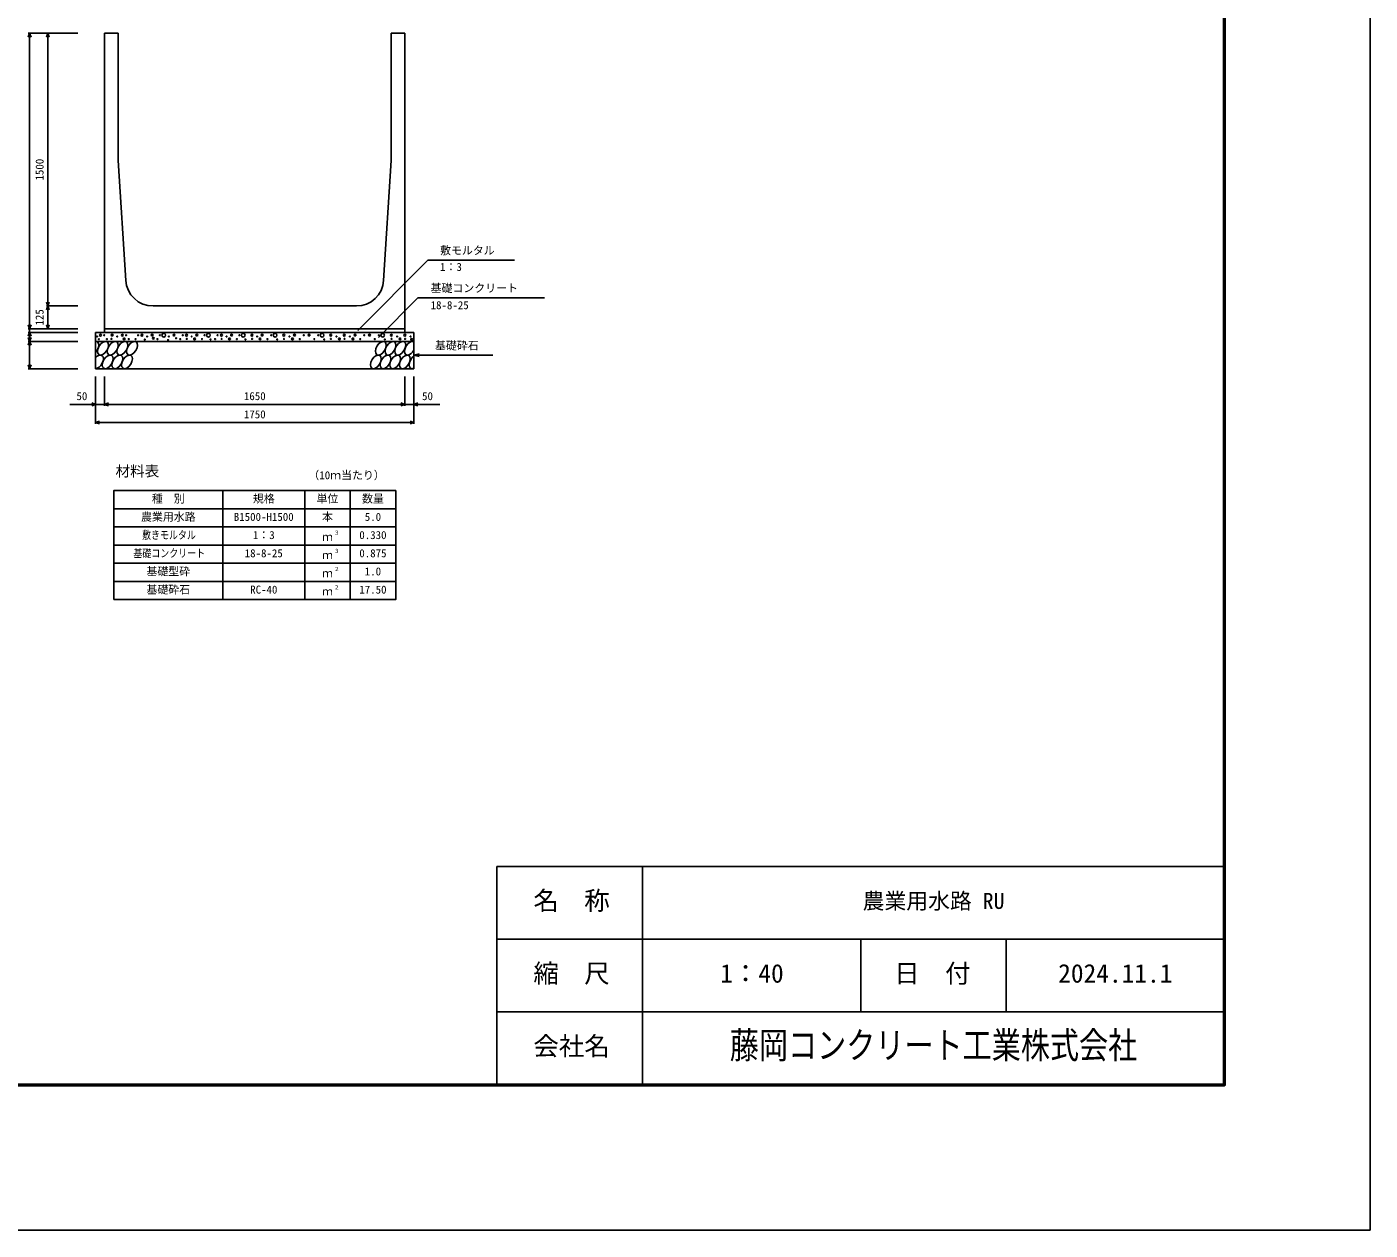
# Model space of a CAD drawing. Units: millimetres, scale not verified. Extents: x -33600 to 33600, y -11880 to 11880.
# Drawn here: x 26216 to 33600, y -11880 to -5263 of the extents above; entities that cross this region are included whole.
import ezdxf
from ezdxf.enums import TextEntityAlignment as Align

# ---------------------------------------------------------------- set-up
doc = ezdxf.new("R2010")
doc.units = ezdxf.units.MM
doc.header["$LTSCALE"] = 40
for name, color, linetype, lineweight in [('0-0_DIM', 7, 'Continuous', 25), ('0-1_Defpoints', 5, 'Continuous', 25), ('0-2_HATCH', 6, 'Continuous', 25), ('0-3_HYO', 3, 'Continuous', 25), ('0-4_HYO2', 4, 'Continuous', 25), ('0-5_OUTLINE', 3, 'Continuous', 25), ('0-6_TXT', 7, 'Continuous', 25), ('0-7_WAKU', 3, 'Continuous', 25), ('0-8_WAKU-LINE', 7, 'Continuous', 25)]:
    doc.layers.add(name, color=color, linetype=linetype, lineweight=lineweight)
doc.layers.add('0-9_WAKU-TXT', color=7, linetype='Continuous')
doc.styles.add('ＭＳ ゴシック', font='')
doc.styles.get('ＭＳ ゴシック').set_extended_font_data('MS Gothic')

msp = doc.modelspace()

# ---------------------------------------------------------------- linework, layer by layer
at = {"layer": '0-0_DIM'}
for p, q in [((26223.16, -5297.9), (26495.66, -5297.9)), ((26230.66, -5297.9), (26230.66, -6922.9)), ((26330.66, -5297.9), (26330.66, -6797.9)), ((28420.4, -6546.35), (28034.42, -6932.34)), ((28420.4, -6546.35), (28895.71, -6546.35)), ((28365.14, -6753.61), (28148.33, -6970.42)), ((28365.14, -6753.61), (29062.01, -6753.61)), ((26323.16, -6797.9), (26495.66, -6797.9)), ((26330.66, -6797.9), (26330.66, -6922.9)), ((26223.16, -6922.9), (26495.66, -6922.9)), ((26223.16, -6942.9), (26495.66, -6942.9)), ((26223.16, -6992.9), (26495.66, -6992.9)), ((26230.66, -6992.9), (26230.66, -7142.9)), ((28343.16, -7067.9), (28372.13, -7060.14)), ((28343.16, -7067.9), (28776.47, -7067.9)), ((28343.16, -7067.9), (28372.13, -7075.67)), ((26223.16, -7142.9), (26495.66, -7142.9)), ((26593.16, -7446.33), (26593.16, -7184.96)), ((26643.16, -7346.33), (26643.16, -7184.96)), ((28293.16, -7346.33), (28293.16, -7184.96)), ((28343.16, -7446.33), (28343.16, -7184.96)), ((26593.16, -7338.83), (26451.36, -7338.83)), ((26593.16, -7338.83), (26643.16, -7338.83)), ((26643.16, -7338.83), (28293.16, -7338.83)), ((28343.16, -7338.83), (28293.16, -7338.83)), ((28343.16, -7338.83), (28484.95, -7338.83)), ((26593.16, -7438.83), (28343.16, -7438.83))]:
    msp.add_line(p, q, dxfattribs=at)
for points in [[(26238.35, -5319.05), (26230.66, -5297.9), (26222.96, -5319.05)], [(26322.96, -5319.05), (26330.66, -5297.9), (26338.35, -5319.05)], [(26338.35, -6776.76), (26330.66, -6797.9), (26322.96, -6776.76)], [(26322.96, -6819.05), (26330.66, -6797.9), (26338.35, -6819.05)], [(26238.35, -6901.76), (26230.66, -6922.9), (26222.96, -6901.76)], [(26230.66, -6922.9), (26230.66, -6942.9), (26230.66, -6992.9)], [(26338.35, -6901.76), (26330.66, -6922.9), (26322.96, -6901.76)], [(26238.35, -6964.05), (26230.66, -6942.9), (26222.96, -6964.05)], [(26238.35, -6971.76), (26230.66, -6992.9), (26222.96, -6971.76)], [(26238.35, -7014.05), (26230.66, -6992.9), (26222.96, -7014.05)], [(26238.35, -7121.76), (26230.66, -7142.9), (26222.96, -7121.76)], [(26572.01, -7331.14), (26593.16, -7338.83), (26572.01, -7346.53)], [(26664.3, -7346.53), (26643.16, -7338.83), (26664.3, -7331.14)], [(28272.01, -7331.14), (28293.16, -7338.83), (28272.01, -7346.53)], [(28364.3, -7331.14), (28343.16, -7338.83), (28364.3, -7346.53)], [(26614.3, -7446.53), (26593.16, -7438.83), (26614.3, -7431.14)], [(28322.01, -7431.14), (28343.16, -7438.83), (28322.01, -7446.53)]]:
    msp.add_lwpolyline(points, dxfattribs=at)
at = {"layer": '0-1_Defpoints'}
msp.add_lwpolyline([(0, -11880), (33600, -11880), (33600, 11880), (0, 11880)], close=True, dxfattribs=at)
at = {"layer": '0-2_HATCH'}
for centre, radius in [((26601.82, -6965.68), 2.5), ((26611.8, -6980.95), 2.5), ((26620.32, -6958.67), 5), ((26641.35, -6958.67), 2.5), ((26655.37, -6979.69), 2.5), ((26680.31, -6979.01), 2.5), ((26684.24, -6957.8), 5), ((26712.28, -6965.68), 2.5), ((26740.32, -6958.67), 5), ((26750.4, -6979.01), 5), ((26761.35, -6958.67), 2.5), ((26775.37, -6979.69), 2.5), ((26813.18, -6979.69), 2.5), ((26827.2, -6958.67), 2.5), ((26848.23, -6958.67), 5), ((26863.35, -6982.72), 2.5), ((26876.27, -6965.68), 2.5), ((26904.31, -6957.8), 5), ((26910.73, -6975.52), 5), ((26933.18, -6979.69), 2.5), ((26947.2, -6958.67), 2.5), ((26968.23, -6958.67), 10), ((26991.71, -6984.96), 2.5), ((26996.27, -6965.68), 2.5), ((27024.31, -6957.8), 5), ((27035.65, -6975.37), 2.5), ((27058.41, -6979.69), 2.5), ((27072.43, -6958.67), 2.5), ((27093.46, -6958.67), 5), ((27094.76, -6979.02), 2.5), ((27121.49, -6965.68), 2.5), ((27137.82, -6979.26), 5), ((27149.53, -6957.8), 5), ((27178.41, -6979.69), 2.5), ((27192.43, -6958.67), 2.5), ((27213.46, -6958.67), 10), ((27225.42, -6981.76), 2.5), ((27250.1, -6979.69), 2.5), ((27264.12, -6958.67), 2.5), ((27285.15, -6958.67), 5), ((27286.45, -6979.02), 2.5), ((27313.18, -6965.68), 2.5), ((27329.51, -6979.26), 5), ((27341.22, -6957.8), 5), ((27370.1, -6979.69), 2.5), ((27384.12, -6958.67), 2.5), ((27405.15, -6958.67), 10), ((27417.1, -6981.76), 2.5), ((27452.75, -6958.67), 5), ((27454.06, -6979.02), 2.5), ((27480.79, -6965.68), 2.5), ((27497.11, -6979.26), 5), ((27508.83, -6957.8), 5), ((27537.7, -6979.69), 2.5), ((27559.21, -6958.67), 2.5), ((27580.24, -6958.67), 10), ((27592.2, -6981.76), 2.5), ((27627.85, -6958.67), 5), ((27629.15, -6979.02), 2.5), ((27659.13, -6965.68), 2.5), ((27675.45, -6979.26), 5), ((27687.16, -6957.8), 5), ((27716.04, -6979.69), 2.5), ((27737.55, -6958.67), 2.5), ((27766.96, -6957.8), 5), ((27795.84, -6979.69), 2.5), ((27817.35, -6958.67), 2.5), ((27838.38, -6958.67), 10), ((27850.34, -6981.76), 2.5), ((27885.98, -6958.67), 5), ((27887.29, -6979.02), 2.5), ((27917.26, -6965.68), 2.5), ((27933.59, -6979.26), 5), ((27960.36, -6958.67), 5), ((27961.67, -6979.02), 2.5), ((27991.64, -6965.68), 2.5), ((28007.97, -6979.26), 5), ((28019.68, -6957.8), 5), ((28048.55, -6979.69), 2.5), ((28070.06, -6958.67), 2.5), ((28099.48, -6957.8), 5), ((28128.35, -6979.69), 2.5), ((28150.52, -6958.67), 2.5), ((28171.55, -6958.67), 10), ((28183.51, -6981.76), 2.5), ((28219.16, -6958.67), 5), ((28220.46, -6979.02), 2.5), ((28250.44, -6965.68), 2.5), ((28266.76, -6979.26), 5), ((28293.54, -6958.67), 5), ((28294.84, -6979.02), 2.5), ((28324.81, -6965.68), 2.5), ((28330.64, -6982.07), 5)]:
    msp.add_circle(centre, radius, dxfattribs=at)
for centre, start_param, end_param in [((26581.19, -7030.4), 4.3711174, 6.6890199), ((28321.34, -7030.4), 6.2831853, 11.0601374), ((26606.51, -7105.4), 3.4964223, 7.563715), ((28346.66, -7105.4), 0.9351899, 3.8417621)]:
    msp.add_ellipse(centre, major_axis=(21.82, 35.31), ratio=0.5792, start_param=start_param, end_param=end_param, dxfattribs=at)
for centre in [(26634.4, -7030.4), (26687.61, -7030.4), (26740.83, -7030.4), (26794.04, -7030.4), (28161.7, -7030.4), (28214.91, -7030.4), (28268.12, -7030.4), (26659.72, -7105.4), (26712.94, -7105.4), (26766.15, -7105.4), (28133.81, -7105.4), (28187.02, -7105.4), (28240.23, -7105.4), (28293.45, -7105.4)]:
    msp.add_ellipse(centre, major_axis=(21.82, 35.31), ratio=0.5792, dxfattribs=at)
at = {"layer": '0-3_HYO'}
for p, q in [((27293.16, -7812.78), (27293.16, -8412.78)), ((27743.16, -7812.78), (27743.16, -8412.78)), ((27993.16, -7812.78), (27993.16, -8412.78)), ((26693.16, -7912.78), (28243.16, -7912.78))]:
    msp.add_line(p, q, dxfattribs=at)
msp.add_lwpolyline([(26693.16, -8412.78), (28243.16, -8412.78), (28243.16, -7812.78), (26693.16, -7812.78)], close=True, dxfattribs=at)
at = {"layer": '0-4_HYO2'}
for p, q in [((26693.16, -8012.78), (28243.16, -8012.78)), ((26693.16, -8112.78), (28243.16, -8112.78)), ((26693.16, -8212.78), (28243.16, -8212.78)), ((26693.16, -8312.78), (28243.16, -8312.78))]:
    msp.add_line(p, q, dxfattribs=at)
at = {"layer": '0-5_OUTLINE'}
for p, q in [((26643.16, -5297.9), (26718.16, -5297.9)), ((26643.16, -5297.9), (26643.16, -6942.9)), ((26718.16, -5997.9), (26718.16, -5297.9)), ((28293.16, -5297.9), (28218.16, -5297.9)), ((28218.16, -5997.9), (28218.16, -5297.9)), ((28293.16, -5297.9), (28293.16, -6942.9)), ((26759.37, -6657.26), (26718.16, -5997.9)), ((28218.16, -5997.9), (28176.95, -6657.26)), ((26909.07, -6797.9), (28027.24, -6797.9)), ((28293.16, -6922.9), (26643.16, -6922.9)), ((26593.16, -6942.9), (28343.16, -6942.9)), ((26593.16, -7142.9), (26593.16, -6942.9)), ((26593.16, -6992.9), (28343.16, -6992.9)), ((28343.16, -7142.9), (28343.16, -6942.9)), ((26593.16, -7142.9), (28343.16, -7142.9))]:
    msp.add_line(p, q, dxfattribs=at)
for centre, start, end in [((26909.07, -6647.9), 183.57633, 270), ((28027.24, -6647.9), 270, 356.42367)]:
    msp.add_arc(centre, 150, start, end, dxfattribs=at)
at = {"layer": '0-7_WAKU'}
for p, q in [((28800, -9880), (32800, -9880)), ((28800, -11080), (28800, -9880))]:
    msp.add_line(p, q, dxfattribs=at)
at = {"layer": '0-7_WAKU', "lineweight": 50}
msp.add_lwpolyline([(800, -11080), (32800, -11080), (32800, 11080), (800, 11080)], close=True, dxfattribs=at)
at = {"layer": '0-8_WAKU-LINE'}
for p, q in [((29600, -11080), (29600, -9880)), ((28800, -10280), (32800, -10280)), ((30800, -10680), (30800, -10280)), ((31600, -10680), (31600, -10280)), ((28800, -10680), (32800, -10680))]:
    msp.add_line(p, q, dxfattribs=at)

# ---------------------------------------------------------------- texts
at = {"layer": '0-0_DIM', "style": 'ＭＳ ゴシック'}
for s, p in [('1500', (26320.66, -6107.9)), ('125', (26320.66, -6905.4))]:
    msp.add_text(s, height=43.99, rotation=90, dxfattribs=at).set_placement(p, align=Align.BOTTOM_LEFT)
for s, p in [('敷モルタル', (28487.14, -6527.62)), ('1：3', (28487.14, -6618.31)), ('基礎コンクリート', (28435.14, -6734.88)), ('18-8-25', (28435.14, -6828.69)), ('基礎砕石', (28459.48, -7050.73)), ('50', (26488.16, -7328.83)), ('1650', (27408.69, -7328.83)), ('50', (28388.16, -7328.83)), ('1750', (27408.69, -7428.83))]:
    msp.add_text(s, height=43.99, dxfattribs=at).set_placement(p, align=Align.BOTTOM_LEFT)
at = {"layer": '0-6_TXT', "style": 'ＭＳ ゴシック'}
for s, height, p in [('材料表', 58.65, (26703.16, -7752.78)), ('（10ｍ当たり）', 43.99, (27763.15, -7763.78)), ('種\u3000別', 43.99, (26903.16, -7892.78)), ('規格', 43.99, (27458.16, -7892.78)), ('単位', 43.99, (27808.16, -7892.78)), ('数量', 43.99, (28058.16, -7892.78)), ('農業用水路', 43.99, (26843.16, -7992.78)), ('B1500-H1500', 43.99, (27353.16, -7992.78)), ('本', 43.99, (27838.16, -7992.78)), ('5.0', 43.99, (28073.16, -7992.78)), ('1：3', 43.99, (27458.16, -8092.78)), ('３', 21.99, (27903.7, -8062.41)), ('0.330', 43.99, (28043.16, -8092.78)), ('ｍ', 43.99, (27838.16, -8102.78)), ('18-8-25', 43.99, (27413.16, -8192.78)), ('ｍ', 43.99, (27838.16, -8202.78)), ('３', 21.99, (27903.7, -8162.41)), ('0.875', 43.99, (28043.16, -8192.78)), ('基礎型砕', 43.99, (26873.16, -8292.78)), ('ｍ', 43.99, (27838.16, -8302.78)), ('２', 21.99, (27903.7, -8262.41)), ('1.0', 43.99, (28073.16, -8292.78)), ('基礎砕石', 43.99, (26873.16, -8392.78)), ('RC-40', 43.99, (27443.16, -8392.78)), ('２', 21.99, (27903.7, -8362.41)), ('17.50', 43.99, (28043.16, -8392.78)), ('ｍ', 43.99, (27838.16, -8402.78))]:
    msp.add_text(s, height=height, dxfattribs=at).set_placement(p, align=Align.BOTTOM_LEFT)
at = {"layer": '0-6_TXT', "style": 'ＭＳ ゴシック', "width": 0.8}
for s, p in [('敷きモルタル', (26849.16, -8092.78)), ('基礎コンクリート', (26801.16, -8192.78))]:
    msp.add_text(s, height=43.99, dxfattribs=at).set_placement(p, align=Align.BOTTOM_LEFT)
at = {"layer": '0-9_WAKU-TXT', "style": 'ＭＳ ゴシック'}
for s, height, p in [('名\u3000称', 102.6, (28999.81, -10150)), ('農業用水路 RU', 87.98, (30810, -10140)), ('縮\u3000尺', 102.6, (28999.81, -10550)), ('日\u3000付', 102.6, (30983.78, -10550)), ('1：40', 102.6, (30026.99, -10550)), ('2024.11.1', 102.6, (31885, -10550)), ('会社名', 102.6, (28999.81, -10950))]:
    msp.add_text(s, height=height, dxfattribs=at).set_placement(p, align=Align.BOTTOM_LEFT)
at = {"layer": '0-9_WAKU-TXT', "style": 'ＭＳ ゴシック', "width": 0.8}
msp.add_text('藤岡コンクリート工業株式会社', height=146.6, dxfattribs=at).set_placement((30080, -10980), align=Align.BOTTOM_LEFT)

doc.saveas('drawing.dxf')
